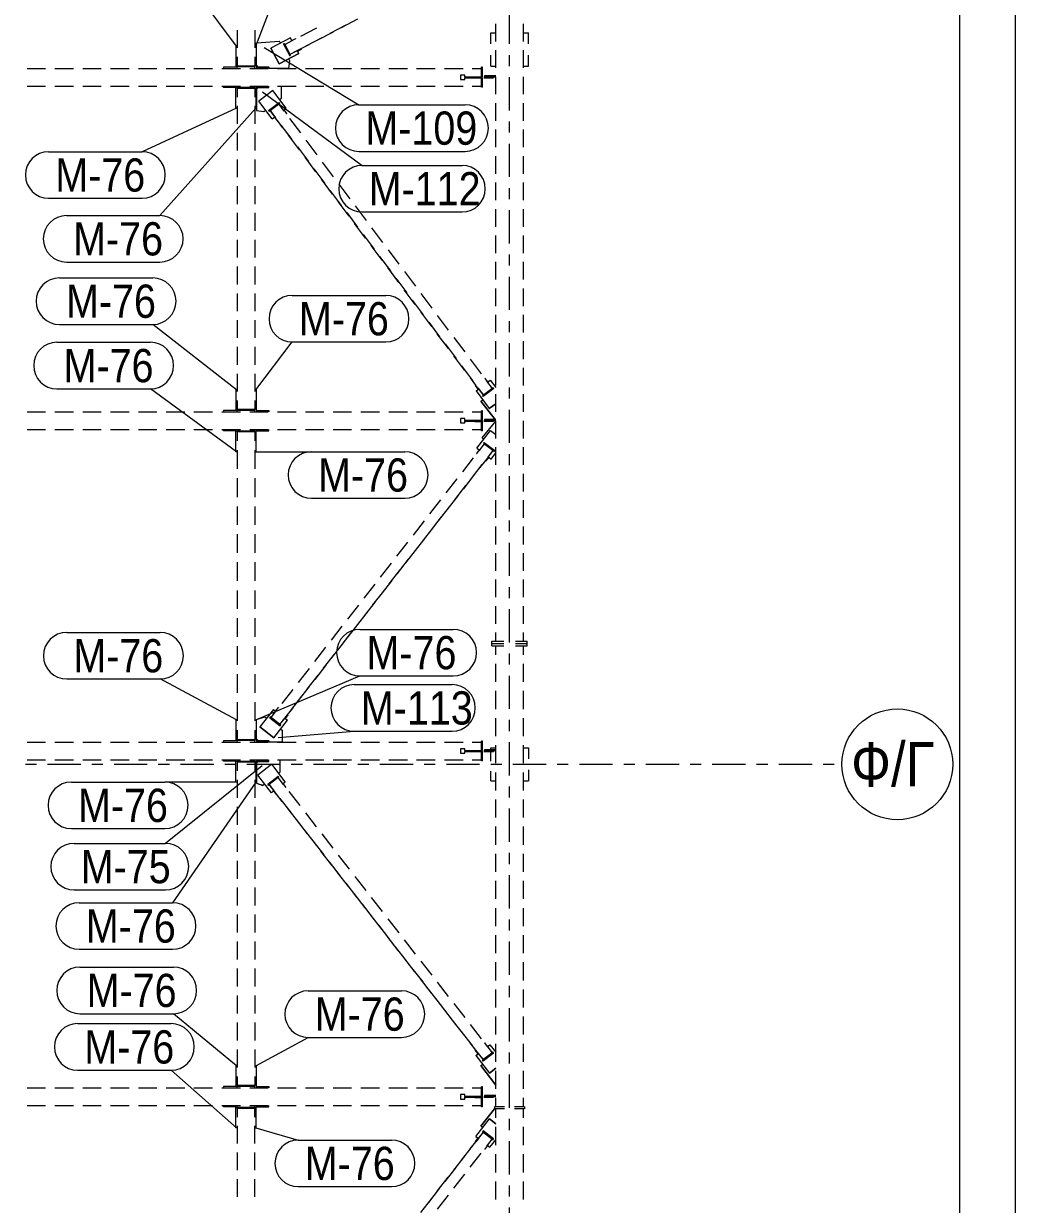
# Model space of a CAD drawing. Header units: millimetres. Extents: x -59 to 782, y -222 to 372.
# Drawn here: x 692.3 to 781.9, y 147.3 to 253.8 of the extents above; entities that cross this region are included whole.
import ezdxf

# ---------------------------------------------------------------- set-up
doc = ezdxf.new("R2010")
doc.units = ezdxf.units.MM
doc.linetypes.add('XKITLINE00', pattern=[0])
doc.linetypes.add('XKITLINE03', pattern=[6, 3, -1, 1, -1])
for name, color, linetype, lineweight in [('DrawingSheet', 5, 'Continuous', 0), ('Part', 2, 'Continuous', 0), ('PartMark', 3, 'Continuous', 0), ('S-GRID', 1, 'Continuous', 0)]:
    doc.layers.add(name, color=color, linetype=linetype, lineweight=lineweight)
doc.styles.add('GOST type A', font='ARIAL.TTF')

msp = doc.modelspace()

# ---------------------------------------------------------------- linework, layer by layer
at = {"layer": 'DrawingSheet', "linetype": 'XKITLINE00', "lineweight": 0}
for p, q in [((781.85, -222.33), (781.85, 371.67)), ((776.85, -217.33), (776.85, 366.67))]:
    msp.add_line(p, q, dxfattribs=at)
at = {"layer": 'Part', "linetype": 'XKITLINE00', "lineweight": 0}
for p, q in [((720, 252.97), (721.44, 253.72)), ((721.04, 253.5), (722.5, 254.26)), ((734.95, 252.23), (734.95, 253.83)), ((737.45, 252.23), (737.45, 253.83)), ((711.62, 253.25), (711.62, 251.64)), ((713.22, 253.25), (713.22, 251.64)), ((716.43, 252.55), (714.66, 251.62)), ((716.56, 252.29), (716.43, 252.55)), ((717.37, 252.72), (718.81, 253.47)), ((717.84, 251.83), (719.28, 252.59)), ((718.85, 252.35), (720.31, 253.11)), ((734.5, 252), (734.5, 253)), ((734.5, 253), (734.95, 253)), ((737.45, 253), (737.9, 253)), ((737.9, 252), (737.9, 253)), ((711.62, 251.8), (711.5, 251.8)), ((711.5, 251.8), (711.5, 249.92)), ((713.22, 251.8), (713.34, 251.8)), ((713.34, 251.8), (713.34, 249.92)), ((713.36, 252.09), (715.45, 252.26)), ((713.36, 250.1), (713.36, 252.09)), ((714.66, 251.62), (715.4, 250.2)), ((715.4, 250.2), (714.66, 251.62)), ((714.66, 251.62), (714.66, 251.62)), ((715.54, 252.08), (715.45, 252.26)), ((715.81, 252.01), (715.88, 252.05)), ((716.37, 250.95), (715.81, 252.01)), ((715.81, 252.01), (715.81, 252)), ((715.81, 252), (716.37, 250.94)), ((716.44, 250.99), (715.88, 252.05)), ((715.93, 251.96), (716.65, 252.34)), ((716.55, 252.32), (716.9, 252.51)), ((716.57, 252.29), (716.55, 252.32)), ((716.55, 252.32), (716.55, 252.32)), ((716.92, 252.48), (716.9, 252.51)), ((717.03, 251.4), (717.39, 251.59)), ((717.05, 251.36), (717.41, 251.55)), ((717.41, 251.55), (717.05, 251.37)), ((717.39, 251.58), (718.12, 251.96)), ((717.41, 251.55), (717.39, 251.59)), ((717.41, 251.55), (717.41, 251.55)), ((711.62, 250.84), (711.62, 250.03)), ((713.22, 250.84), (713.22, 250.03)), ((717.17, 251.13), (715.4, 250.2)), ((715.4, 250.2), (717.17, 251.13)), ((716.38, 250.49), (716.29, 250.67)), ((716.29, 249.8), (716.38, 250.49)), ((716.29, 249.8), (716.38, 250.49)), ((716.37, 250.95), (716.44, 250.99)), ((716.37, 250.94), (716.44, 250.98)), ((716.37, 250.94), (716.37, 250.95)), ((716.4, 251.07), (717.12, 251.45)), ((716.4, 251.07), (717.03, 251.4)), ((716.44, 250.98), (716.44, 250.99)), ((717.03, 251.4), (717.04, 251.4)), ((717.03, 251.4), (717.03, 251.4)), ((717.17, 251.13), (717.03, 251.4)), ((717.05, 251.37), (717.03, 251.4)), ((717.03, 251.4), (717.03, 251.4)), ((717.04, 251.39), (717.04, 251.39)), ((717.05, 251.36), (717.05, 251.37)), ((717.17, 251.13), (717.17, 251.13)), ((734.5, 250), (734.5, 251)), ((734.95, 249.85), (734.95, 251.44)), ((737.45, 249.85), (737.45, 251.44)), ((737.9, 250), (737.9, 251)), ((692.65, 249.8), (694.33, 249.8)), ((695.17, 249.8), (696.84, 249.8)), ((697.68, 249.8), (699.35, 249.8)), ((700.19, 249.8), (701.86, 249.8)), ((702.7, 249.8), (704.37, 249.8)), ((705.21, 249.8), (706.89, 249.8)), ((707.72, 249.8), (709.4, 249.8)), ((710.23, 249.8), (711.91, 249.8)), ((711.5, 249.92), (710.37, 249.92)), ((710.37, 249.92), (710.37, 249.8)), ((711.62, 250.04), (713.21, 250.04)), ((711.62, 249.8), (711.62, 250.03)), ((711.66, 250.04), (711.66, 249.97)), ((711.66, 250.04), (713.18, 250.04)), ((711.66, 250), (713.18, 250)), ((711.66, 249.97), (713.18, 249.97)), ((712.75, 249.8), (714.42, 249.8)), ((713.18, 249.97), (713.18, 250.04)), ((713.22, 249.8), (713.22, 250.03)), ((713.34, 249.92), (714.47, 249.92)), ((713.36, 250.1), (713.52, 249.94)), ((713.36, 250.1), (713.36, 250.1)), ((713.36, 250.1), (713.52, 249.94)), ((713.52, 249.94), (713.52, 249.94)), ((713.52, 249.94), (714.47, 249.94)), ((713.52, 249.94), (714.47, 249.94)), ((714.47, 249.92), (714.47, 249.94)), ((714.47, 249.92), (714.47, 249.8)), ((716.29, 249.8), (714.47, 249.8)), ((715.26, 249.8), (716.93, 249.8)), ((715.4, 250.2), (715.4, 250.2)), ((716.29, 249.8), (716.29, 249.8)), ((717.77, 249.8), (719.44, 249.8)), ((720.28, 249.8), (721.95, 249.8)), ((722.79, 249.8), (724.47, 249.8)), ((725.3, 249.8), (726.98, 249.8)), ((727.81, 249.8), (729.49, 249.8)), ((730.33, 249.8), (732, 249.8)), ((732.84, 249.8), (733.67, 249.8)), ((733.75, 249.9), (733.67, 249.9)), ((733.67, 249.04), (733.67, 249.9)), ((733.75, 249.04), (733.75, 249.9)), ((734.5, 250), (734.95, 250)), ((734.5, 250), (734.5, 250)), ((734.5, 250), (734.95, 250)), ((737.45, 250), (737.9, 250)), ((737.45, 250), (737.9, 250)), ((737.9, 250), (737.9, 250)), ((732.17, 249.2), (731.77, 249.2)), ((731.77, 249.2), (731.77, 248.8)), ((731.77, 248.8), (732.17, 248.8)), ((732.17, 249.04), (732.17, 249.2)), ((732.17, 249.05), (733.67, 249.05)), ((732.17, 249.04), (732.17, 248.96)), ((732.17, 249.04), (733.03, 249.04)), ((732.17, 248.96), (733.03, 248.96)), ((732.17, 248.8), (732.17, 248.96)), ((732.17, 248.95), (732.26, 248.95)), ((733.06, 248.95), (733.67, 248.95)), ((733.75, 249.04), (733.67, 249.04)), ((733.75, 248.96), (733.67, 248.96)), ((733.67, 248.1), (733.67, 248.96)), ((733.75, 248.1), (733.75, 248.96)), ((733.89, 249.04), (734.75, 249.04)), ((733.89, 248.96), (734.75, 248.96)), ((734.95, 249.12), (733.95, 249.12)), ((733.95, 249.12), (733.95, 249.04)), ((734.75, 249.04), (734.75, 248.96)), ((734.75, 249.04), (734.95, 249.04)), ((734.95, 247.46), (734.95, 249.05)), ((737.45, 247.46), (737.45, 249.05)), ((692.65, 248.2), (694.33, 248.2)), ((695.17, 248.2), (696.84, 248.2)), ((697.68, 248.2), (699.35, 248.2)), ((700.19, 248.2), (701.86, 248.2)), ((702.7, 248.2), (704.37, 248.2)), ((705.21, 248.2), (706.89, 248.2)), ((707.72, 248.2), (709.4, 248.2)), ((710.23, 248.2), (711.91, 248.2)), ((710.37, 248.08), (710.37, 248.2)), ((711.5, 248.08), (710.37, 248.08)), ((711.5, 246.2), (711.5, 248.08)), ((711.62, 248.02), (711.62, 248.2)), ((711.62, 248.02), (713.22, 248.02)), ((711.62, 248.02), (711.62, 247.21)), ((713.18, 248.06), (711.66, 248.06)), ((711.66, 248.06), (711.66, 248.02)), ((712.75, 248.2), (714.42, 248.2)), ((713.18, 248.02), (713.18, 248.06)), ((713.22, 248.02), (713.22, 248.2)), ((713.22, 248.02), (713.22, 247.21)), ((713.34, 246.2), (713.34, 248.08)), ((713.34, 248.08), (714.47, 248.08)), ((713.36, 247.91), (713.52, 248.07)), ((713.36, 247.91), (713.36, 246.01)), ((713.52, 248.07), (714.47, 248.07)), ((714.85, 247.8), (713.57, 246.84)), ((714.47, 248.08), (714.47, 248.2)), ((714.47, 248.07), (714.47, 248.08)), ((716.05, 246.2), (714.85, 247.8)), ((715.26, 248.2), (716.93, 248.2)), ((715.61, 247.12), (715.61, 248.2)), ((717.77, 248.2), (719.44, 248.2)), ((720.28, 248.2), (721.95, 248.2)), ((722.79, 248.2), (724.47, 248.2)), ((725.3, 248.2), (726.98, 248.2)), ((727.81, 248.2), (729.49, 248.2)), ((730.33, 248.2), (732, 248.2)), ((732.84, 248.2), (733.67, 248.2)), ((733.75, 248.1), (733.67, 248.1)), ((711.62, 246.2), (711.5, 246.2)), ((711.62, 246.41), (711.62, 244.8)), ((713.22, 246.41), (713.22, 244.8)), ((713.22, 246.2), (713.34, 246.2)), ((714.77, 245.24), (713.57, 246.84)), ((714.77, 245.24), (713.57, 246.84)), ((713.57, 246.84), (713.57, 246.84)), ((714.45, 246.01), (715.41, 246.73)), ((714.5, 245.95), (715.46, 246.67)), ((714.58, 246.01), (715.38, 246.61)), ((715.38, 246.6), (715.46, 246.66)), ((715.87, 245.95), (715.38, 246.61)), ((715.41, 246.73), (715.46, 246.67)), ((715.45, 247), (715.61, 247.12)), ((715.45, 247), (715.61, 247.12)), ((715.46, 246.67), (715.46, 246.66)), ((715.61, 247.12), (715.61, 247.12)), ((715.85, 246.05), (716.05, 246.2)), ((715.85, 246.05), (716.05, 246.2)), ((716.05, 246.2), (716.05, 246.2)), ((734.95, 245.07), (734.95, 246.66)), ((737.45, 245.07), (737.45, 246.66)), ((713.36, 246.01), (713.36, 246.01)), ((713.36, 246.01), (714.01, 245.92)), ((713.36, 246.01), (714.01, 245.92)), ((714.01, 245.92), (714.17, 246.04)), ((714.01, 245.92), (714.17, 246.04)), ((714.01, 245.92), (714.01, 245.92)), ((714.45, 246.01), (714.45, 246)), ((714.45, 246.01), (714.5, 245.95)), ((714.45, 246), (714.5, 245.94)), ((714.5, 245.94), (714.58, 246)), ((714.5, 245.94), (714.5, 245.95)), ((714.58, 246), (714.58, 246.01)), ((714.58, 246.01), (715.07, 245.35)), ((715.01, 245.43), (714.58, 246)), ((714.77, 245.24), (714.98, 245.4)), ((714.77, 245.24), (714.98, 245.4)), ((714.77, 245.24), (714.77, 245.24)), ((714.98, 245.4), (715.01, 245.43)), ((714.98, 245.4), (715.22, 245.08)), ((714.98, 245.39), (714.98, 245.4)), ((714.98, 245.39), (715.22, 245.07)), ((715.22, 245.08), (715.25, 245.11)), ((715.22, 245.07), (715.25, 245.1)), ((715.22, 245.07), (715.22, 245.08)), ((715.25, 245.1), (715.25, 245.1)), ((715.75, 244.43), (715.25, 245.1)), ((715.82, 246.03), (715.85, 246.05)), ((716.09, 245.73), (715.85, 246.05)), ((716.06, 245.71), (716.09, 245.73)), ((716.06, 245.7), (716.08, 245.72)), ((716.08, 245.72), (716.09, 245.73)), ((717.36, 243.97), (716.37, 245.29)), ((715.57, 244.69), (716.56, 243.37)), ((734.95, 242.68), (734.95, 244.27)), ((737.45, 242.68), (737.45, 244.27)), ((711.62, 243.99), (711.62, 242.38)), ((713.22, 243.99), (713.22, 242.38)), ((717.24, 242.44), (716.25, 243.77)), ((718.84, 242), (717.85, 243.31)), ((717.05, 242.71), (718.04, 241.4)), ((734.95, 240.29), (734.95, 241.88)), ((737.45, 240.29), (737.45, 241.88)), ((711.62, 241.58), (711.62, 239.97)), ((713.22, 241.58), (713.22, 239.97)), ((718.73, 240.45), (717.74, 241.78)), ((720.32, 240.02), (719.33, 241.34)), ((718.53, 240.74), (719.52, 239.42)), ((720.23, 238.46), (719.23, 239.79)), ((711.62, 239.16), (711.62, 237.55)), ((713.22, 239.16), (713.22, 237.55)), ((720.01, 238.76), (721, 237.44)), ((721.8, 238.04), (720.81, 239.36)), ((734.95, 237.9), (734.95, 239.5)), ((737.45, 237.9), (737.45, 239.5)), ((721.72, 236.47), (720.73, 237.8)), ((711.62, 236.75), (711.62, 235.14)), ((713.22, 236.75), (713.22, 235.14)), ((721.5, 236.79), (722.48, 235.47)), ((723.28, 236.07), (722.3, 237.39)), ((734.95, 235.51), (734.95, 237.11)), ((737.45, 235.51), (737.45, 237.11)), ((723.21, 234.48), (722.22, 235.8)), ((722.98, 234.81), (723.97, 233.49)), ((724.77, 234.09), (723.78, 235.41)), ((734.95, 233.13), (734.95, 234.72)), ((737.45, 233.13), (737.45, 234.72)), ((711.62, 234.33), (711.62, 232.72)), ((713.22, 234.33), (713.22, 232.72)), ((724.71, 232.49), (723.71, 233.81)), ((726.25, 232.12), (725.26, 233.43)), ((724.46, 232.83), (725.45, 231.52)), ((734.95, 230.74), (734.95, 232.33)), ((737.45, 230.74), (737.45, 232.33)), ((711.62, 231.92), (711.62, 230.31)), ((713.22, 231.92), (713.22, 230.31)), ((726.2, 230.49), (725.21, 231.82)), ((727.73, 230.14), (726.74, 231.46)), ((725.94, 230.86), (726.93, 229.54)), ((711.62, 229.5), (711.62, 227.89)), ((713.22, 229.5), (713.22, 227.89)), ((727.69, 228.5), (726.7, 229.83)), ((729.21, 228.16), (728.22, 229.48)), ((734.95, 228.35), (734.95, 229.94)), ((737.45, 228.35), (737.45, 229.94)), ((727.42, 228.88), (728.41, 227.56)), ((711.62, 227.08), (711.62, 225.47)), ((713.22, 227.08), (713.22, 225.47)), ((729.19, 226.51), (728.19, 227.84)), ((730.69, 226.19), (729.71, 227.5)), ((734.95, 225.96), (734.95, 227.55)), ((737.45, 225.96), (737.45, 227.55)), ((728.91, 226.9), (729.89, 225.59)), ((730.68, 224.52), (729.68, 225.85)), ((730.39, 224.93), (731.38, 223.61)), ((732.18, 224.21), (731.19, 225.53)), ((734.95, 223.57), (734.95, 225.17)), ((737.45, 223.57), (737.45, 225.17)), ((711.62, 224.67), (711.62, 223.06)), ((713.22, 224.67), (713.22, 223.06)), ((732.17, 222.53), (731.18, 223.86)), ((731.87, 222.95), (732.86, 221.63)), ((733.66, 222.23), (732.67, 223.55)), ((734.95, 221.18), (734.95, 222.78)), ((737.45, 221.18), (737.45, 222.78)), ((711.62, 222.25), (711.62, 220.64)), ((713.22, 222.25), (713.22, 220.64)), ((733.17, 221.2), (732.67, 221.87)), ((734.01, 221.83), (733.98, 221.81)), ((734.25, 221.51), (734.01, 221.83)), ((734.22, 221.49), (734.46, 221.66)), ((734.46, 221.66), (734.95, 221)), ((711.62, 220.8), (711.5, 220.8)), ((711.5, 220.8), (711.5, 218.92)), ((713.22, 220.8), (713.34, 220.8)), ((713.34, 220.8), (713.34, 218.92)), ((733.14, 221.18), (733.18, 221.21)), ((733.14, 221.17), (733.14, 221.18)), ((733.14, 221.18), (733.38, 220.86)), ((733.38, 220.86), (733.14, 221.17)), ((733.18, 220.7), (733.42, 220.88)), ((733.18, 220.7), (733.18, 220.7)), ((733.18, 220.7), (734.37, 219.1)), ((733.18, 220.7), (734.37, 219.1)), ((733.35, 220.98), (733.85, 220.32)), ((733.38, 220.86), (733.42, 220.89)), ((733.38, 220.86), (733.38, 220.86)), ((733.84, 220.31), (733.42, 220.88)), ((734.73, 220.98), (733.77, 220.26)), ((734.78, 220.91), (733.81, 220.19)), ((734.78, 220.9), (733.81, 220.18)), ((734.65, 220.92), (734.15, 221.58)), ((734.25, 221.51), (734.22, 221.49)), ((734.25, 221.51), (734.25, 221.51)), ((734.78, 220.91), (734.73, 220.98)), ((734.78, 220.9), (734.78, 220.91)), ((711.62, 219.84), (711.62, 219.03)), ((713.22, 219.84), (713.22, 219.03)), ((733.61, 219.78), (733.78, 219.9)), ((733.61, 219.78), (733.61, 219.78)), ((733.61, 219.78), (734.9, 218.12)), ((734.9, 218.12), (733.61, 219.78)), ((733.81, 220.19), (733.77, 220.26)), ((733.77, 220.26), (733.77, 220.25)), ((733.81, 220.18), (733.77, 220.25)), ((733.81, 220.19), (733.81, 220.18)), ((734.37, 219.1), (734.95, 219.54)), ((734.95, 219.53), (734.37, 219.1)), ((734.95, 218.8), (734.95, 220.39)), ((737.45, 218.8), (737.45, 220.39)), ((692.65, 218.8), (694.33, 218.8)), ((695.17, 218.8), (696.84, 218.8)), ((697.68, 218.8), (699.35, 218.8)), ((700.19, 218.8), (701.86, 218.8)), ((702.7, 218.8), (704.37, 218.8)), ((705.21, 218.8), (706.89, 218.8)), ((707.72, 218.8), (709.4, 218.8)), ((710.23, 218.8), (711.91, 218.8)), ((711.5, 218.92), (710.37, 218.92)), ((710.37, 218.92), (710.37, 218.8)), ((711.62, 219.04), (713.21, 219.04)), ((711.62, 218.8), (711.62, 219.03)), ((711.66, 219.04), (711.66, 218.97)), ((711.66, 219.04), (713.18, 219.04)), ((711.66, 219), (713.18, 219)), ((711.66, 218.97), (713.18, 218.97)), ((712.75, 218.8), (714.42, 218.8)), ((713.18, 218.97), (713.18, 219.04)), ((713.22, 218.8), (713.22, 219.03)), ((713.34, 218.92), (714.47, 218.92)), ((714.47, 218.92), (714.47, 218.8)), ((715.26, 218.8), (716.93, 218.8)), ((717.77, 218.8), (719.44, 218.8)), ((720.28, 218.8), (721.95, 218.8)), ((722.79, 218.8), (724.47, 218.8)), ((725.3, 218.8), (726.98, 218.8)), ((727.81, 218.8), (729.49, 218.8)), ((730.33, 218.8), (732, 218.8)), ((732.84, 218.8), (733.67, 218.8)), ((733.75, 218.9), (733.67, 218.9)), ((733.67, 218.04), (733.67, 218.9)), ((733.75, 218.04), (733.75, 218.9)), ((734.37, 219.1), (734.37, 219.1)), ((732.17, 218.2), (731.77, 218.2)), ((731.77, 218.2), (731.77, 217.8)), ((731.77, 217.8), (732.17, 217.8)), ((732.17, 218.04), (732.17, 218.2)), ((732.17, 218.05), (733.67, 218.05)), ((732.17, 218.04), (732.17, 217.96)), ((732.17, 218.04), (733.03, 218.04)), ((732.17, 217.8), (732.17, 217.96)), ((732.17, 217.96), (733.03, 217.96)), ((732.17, 217.95), (732.26, 217.95)), ((733.06, 217.95), (733.67, 217.95)), ((733.75, 218.04), (733.67, 218.04)), ((733.75, 217.96), (733.67, 217.96)), ((733.67, 217.1), (733.67, 217.96)), ((733.72, 216.45), (734.95, 217.97)), ((733.75, 217.1), (733.75, 217.96)), ((733.89, 218.04), (734.75, 218.04)), ((733.89, 217.96), (734.75, 217.96)), ((734.95, 218.12), (733.95, 218.12)), ((733.95, 218.12), (733.95, 218.04)), ((734.75, 218.04), (734.95, 218.04)), ((734.75, 218.04), (734.75, 217.96)), ((734.9, 218.12), (734.9, 218.12)), ((734.9, 218.12), (734.95, 218.12)), ((734.9, 218.12), (734.95, 218.12)), ((734.95, 216.41), (734.95, 218)), ((737.45, 216.41), (737.45, 218)), ((692.65, 217.2), (694.33, 217.2)), ((695.17, 217.2), (696.84, 217.2)), ((697.68, 217.2), (699.35, 217.2)), ((700.19, 217.2), (701.86, 217.2)), ((702.7, 217.2), (704.37, 217.2)), ((705.21, 217.2), (706.89, 217.2)), ((707.72, 217.2), (709.4, 217.2)), ((710.23, 217.2), (711.91, 217.2)), ((710.37, 217.08), (710.37, 217.2)), ((711.5, 217.08), (710.37, 217.08)), ((711.5, 215.2), (711.5, 217.08)), ((711.62, 217.02), (711.62, 217.2)), ((711.62, 217.02), (713.22, 217.02)), ((711.62, 217.02), (711.62, 216.18)), ((713.18, 217.06), (711.66, 217.06)), ((711.66, 217.06), (711.66, 217.02)), ((712.75, 217.2), (714.42, 217.2)), ((713.18, 217.02), (713.18, 217.06)), ((713.22, 217.02), (713.22, 217.2)), ((713.22, 217.02), (713.22, 216.18)), ((713.34, 215.2), (713.34, 217.08)), ((713.34, 217.08), (714.47, 217.08)), ((714.47, 217.08), (714.47, 217.2)), ((715.26, 217.2), (716.93, 217.2)), ((717.77, 217.2), (719.44, 217.2)), ((720.28, 217.2), (721.95, 217.2)), ((722.79, 217.2), (724.47, 217.2)), ((725.3, 217.2), (726.98, 217.2)), ((727.81, 217.2), (729.49, 217.2)), ((730.33, 217.2), (732, 217.2)), ((732.84, 217.2), (733.67, 217.2)), ((733.26, 215.54), (734.49, 217.11)), ((733.75, 217.1), (733.67, 217.1)), ((733.88, 216.32), (733.72, 216.45)), ((733.72, 216.45), (733.72, 216.45)), ((733.72, 216.45), (733.88, 216.32)), ((734.49, 217.11), (734.95, 216.76)), ((711.62, 215.34), (711.62, 213.65)), ((713.22, 215.34), (713.22, 213.65)), ((733.47, 215.38), (733.22, 215.06)), ((733.26, 215.54), (733.47, 215.38)), ((733.26, 215.54), (733.26, 215.54)), ((733.26, 215.54), (733.47, 215.38)), ((733.45, 215.29), (733.94, 215.93)), ((733.47, 215.38), (733.5, 215.36)), ((733.91, 216.05), (733.86, 215.99)), ((733.86, 215.99), (734.81, 215.25)), ((733.86, 215.98), (733.86, 215.99)), ((733.86, 215.98), (733.94, 215.92)), ((733.91, 216.05), (734.86, 215.32)), ((734.73, 215.31), (733.94, 215.93)), ((734.24, 214.68), (734.73, 215.31)), ((734.29, 214.74), (734.73, 215.31)), ((734.73, 215.31), (734.81, 215.24)), ((734.73, 215.31), (734.73, 215.31)), ((734.81, 215.25), (734.86, 215.32)), ((734.81, 215.24), (734.86, 215.31)), ((734.81, 215.25), (734.81, 215.24)), ((734.86, 215.32), (734.86, 215.31)), ((734.95, 214.02), (734.95, 215.61)), ((737.45, 214.02), (737.45, 215.61)), ((711.62, 215.2), (711.5, 215.2)), ((713.22, 215.2), (713.34, 215.2)), ((731.97, 213.39), (732.96, 214.66)), ((733.22, 215.06), (733.22, 215.06)), ((733.22, 215.06), (733.25, 215.04)), ((733.22, 215.06), (733.25, 215.04)), ((733.55, 213.78), (734.05, 214.42)), ((734.29, 214.74), (734.04, 214.43)), ((734.04, 214.43), (734.04, 214.42)), ((734.04, 214.43), (734.07, 214.4)), ((734.04, 214.42), (734.07, 214.39)), ((734.07, 214.4), (734.32, 214.72)), ((734.32, 214.71), (734.07, 214.39)), ((734.07, 214.39), (734.07, 214.4)), ((734.29, 214.74), (734.32, 214.72)), ((734.32, 214.72), (734.32, 214.71)), ((734.32, 214.71), (734.53, 214.55)), ((734.32, 214.71), (734.53, 214.55)), ((734.53, 214.55), (734.95, 215.1)), ((734.53, 214.55), (734.95, 215.1)), ((734.53, 214.55), (734.53, 214.55)), ((732.06, 211.87), (733.05, 213.14)), ((732.76, 212.78), (733.74, 214.05)), ((734.95, 211.63), (734.95, 213.22)), ((737.45, 211.63), (737.45, 213.22)), ((711.62, 212.81), (711.62, 211.12)), ((713.22, 212.81), (713.22, 211.12)), ((730.49, 211.49), (731.47, 212.76)), ((731.27, 210.88), (732.26, 212.15)), ((730.57, 209.96), (731.56, 211.23)), ((711.62, 210.28), (711.62, 208.6)), ((713.22, 210.28), (713.22, 208.6)), ((729, 209.59), (729.99, 210.86)), ((729.79, 208.98), (730.78, 210.25)), ((734.95, 209.24), (734.95, 210.83)), ((737.45, 209.24), (737.45, 210.83)), ((727.52, 207.69), (728.51, 208.96)), ((729.08, 208.04), (730.07, 209.32)), ((728.31, 207.08), (729.3, 208.34)), ((734.95, 206.85), (734.95, 208.45)), ((737.45, 206.85), (737.45, 208.45)), ((711.62, 207.76), (711.62, 206.07)), ((713.22, 207.76), (713.22, 206.07)), ((726.04, 205.79), (727.03, 207.06)), ((727.59, 206.13), (728.58, 207.41)), ((726.83, 205.18), (727.82, 206.44)), ((734.95, 204.47), (734.95, 206.06)), ((737.45, 204.47), (737.45, 206.06)), ((711.62, 205.23), (711.62, 203.55)), ((713.22, 205.23), (713.22, 203.55)), ((724.56, 203.89), (725.55, 205.16)), ((726.1, 204.22), (727.09, 205.5)), ((724.61, 202.31), (725.6, 203.58)), ((725.35, 203.28), (726.34, 204.54)), ((734.95, 202.08), (734.95, 203.67)), ((737.45, 202.08), (737.45, 203.67)), ((711.62, 202.7), (711.62, 201.02)), ((713.22, 202.7), (713.22, 201.02)), ((723.08, 201.99), (724.07, 203.26)), ((723.87, 201.38), (724.86, 202.64)), ((723.12, 200.4), (724.11, 201.67)), ((721.6, 200.09), (722.59, 201.36)), ((722.39, 199.47), (723.37, 200.74)), ((734.95, 199.69), (734.95, 201.28)), ((737.45, 199.69), (737.45, 201.28)), ((711.62, 200.18), (711.62, 198.49)), ((713.22, 200.18), (713.22, 198.49)), ((720.12, 198.19), (721.1, 199.46)), ((721.63, 198.49), (722.62, 199.76)), ((720.91, 197.57), (721.89, 198.84)), ((734.95, 198.1), (734.95, 198.89)), ((737.45, 198.1), (737.45, 198.89)), ((711.62, 197.65), (711.62, 195.97)), ((713.22, 197.65), (713.22, 195.97)), ((718.64, 196.29), (719.62, 197.56)), ((720.14, 196.57), (721.13, 197.85)), ((734.6, 197.9), (734.6, 198.1)), ((734.6, 198.1), (735.67, 198.1)), ((734.6, 197.7), (734.6, 197.9)), ((734.6, 197.9), (735.67, 197.9)), ((734.6, 197.9), (735.67, 197.9)), ((734.6, 197.7), (734.95, 197.7)), ((734.6, 197.7), (735.67, 197.7)), ((734.95, 196.88), (734.95, 197.7)), ((736.73, 198.1), (737.8, 198.1)), ((736.73, 197.9), (737.8, 197.9)), ((736.73, 197.9), (737.8, 197.9)), ((736.73, 197.7), (737.8, 197.7)), ((737.45, 196.88), (737.45, 197.7)), ((737.45, 197.7), (737.8, 197.7)), ((737.8, 197.9), (737.8, 198.1)), ((737.8, 197.7), (737.8, 197.9)), ((719.42, 195.67), (720.41, 196.94)), ((734.95, 194.43), (734.95, 196.06)), ((737.45, 194.43), (737.45, 196.06)), ((711.62, 195.13), (711.62, 193.44)), ((713.22, 195.13), (713.22, 193.44)), ((717.15, 194.39), (718.14, 195.65)), ((717.94, 193.77), (718.93, 195.04)), ((718.65, 194.66), (719.64, 195.94)), ((717.16, 192.75), (718.15, 194.03)), ((715.67, 192.49), (716.66, 193.75)), ((716.46, 191.87), (717.45, 193.14)), ((734.95, 191.98), (734.95, 193.62)), ((737.45, 191.98), (737.45, 193.62)), ((711.62, 192.6), (711.62, 190.92)), ((713.22, 192.6), (713.22, 190.92)), ((714.89, 191.96), (713.66, 190.39)), ((714.68, 191.22), (715.18, 191.85)), ((714.89, 191.96), (715.12, 191.78)), ((715.09, 191.81), (715.34, 192.12)), ((715.12, 191.78), (715.09, 191.81)), ((715.09, 191.8), (715.09, 191.81)), ((715.34, 192.12), (715.37, 192.1)), ((716.17, 191.48), (716.66, 192.11)), ((711.62, 191), (711.5, 191)), ((711.5, 191), (711.5, 189.12)), ((713.22, 191), (713.34, 191)), ((713.34, 191), (713.34, 189.12)), ((713.36, 191.03), (714.12, 191.3)), ((713.36, 189.3), (713.36, 191.03)), ((714.12, 191.3), (714.27, 191.17)), ((714.56, 191.22), (714.6, 191.28)), ((715.5, 190.48), (714.56, 191.22)), ((714.56, 191.22), (714.56, 191.21)), ((714.56, 191.21), (715.5, 190.47)), ((715.55, 190.54), (714.6, 191.28)), ((714.92, 189.4), (716.15, 190.98)), ((714.92, 189.4), (716.15, 190.98)), ((715.47, 190.6), (715.97, 191.24)), ((715.48, 190.6), (715.92, 191.16)), ((715.92, 191.17), (716.16, 191.48)), ((715.95, 191.14), (715.92, 191.17)), ((715.92, 191.16), (715.92, 191.17)), ((715.92, 191.16), (716.15, 190.98)), ((716.19, 191.46), (715.95, 191.14)), ((715.95, 191.14), (716.19, 191.45)), ((715.95, 191.14), (715.95, 191.14)), ((716.15, 190.98), (716.15, 190.98)), ((716.16, 191.48), (716.19, 191.46)), ((716.19, 191.45), (716.19, 191.46)), ((734.95, 189.54), (734.95, 191.17)), ((737.45, 189.54), (737.45, 191.17)), ((711.62, 190.07), (711.62, 189.23)), ((713.22, 190.07), (713.22, 189.23)), ((713.66, 190.39), (714.92, 189.4)), ((713.66, 190.38), (713.66, 190.39)), ((714.92, 189.4), (713.66, 190.38)), ((715.5, 190.48), (715.55, 190.54)), ((715.5, 190.47), (715.55, 190.53)), ((715.5, 190.47), (715.5, 190.48)), ((715.54, 190.19), (715.69, 190.07)), ((715.55, 190.53), (715.55, 190.54)), ((715.69, 190.07), (715.69, 189)), ((692.65, 189), (694.33, 189)), ((695.17, 189), (696.84, 189)), ((697.68, 189), (699.35, 189)), ((700.19, 189), (701.86, 189)), ((702.7, 189), (704.37, 189)), ((705.21, 189), (706.89, 189)), ((707.72, 189), (709.4, 189)), ((710.23, 189), (711.91, 189)), ((711.5, 189.12), (710.37, 189.12)), ((710.37, 189.12), (710.37, 189)), ((711.62, 189.24), (713.21, 189.24)), ((711.62, 189), (711.62, 189.23)), ((711.66, 189.24), (711.66, 189.17)), ((711.66, 189.24), (713.18, 189.24)), ((711.66, 189.2), (713.18, 189.2)), ((711.66, 189.17), (713.18, 189.17)), ((712.75, 189), (714.42, 189)), ((713.18, 189.17), (713.18, 189.24)), ((713.22, 189), (713.22, 189.23)), ((713.34, 189.12), (714.47, 189.12)), ((713.36, 189.3), (713.52, 189.14)), ((713.36, 189.3), (713.36, 189.3)), ((713.36, 189.3), (713.52, 189.14)), ((713.52, 189.14), (713.52, 189.14)), ((713.52, 189.14), (714.47, 189.14)), ((713.52, 189.14), (714.47, 189.14)), ((714.47, 189.12), (714.47, 189.14)), ((714.47, 189.12), (714.47, 189)), ((715.69, 189), (714.47, 189)), ((714.92, 189.4), (714.92, 189.4)), ((715.26, 189), (716.93, 189)), ((715.69, 189), (715.69, 189)), ((717.77, 189), (719.44, 189)), ((720.28, 189), (721.95, 189)), ((722.79, 189), (724.47, 189)), ((725.3, 189), (726.98, 189)), ((727.81, 189), (729.49, 189)), ((730.33, 189), (732, 189)), ((732.84, 189), (733.67, 189)), ((733.75, 189.1), (733.67, 189.1)), ((733.67, 188.24), (733.67, 189.1)), ((733.75, 188.24), (733.75, 189.1)), ((734.95, 187.09), (734.95, 188.72)), ((737.45, 187.09), (737.45, 188.72)), ((732.17, 188.4), (731.77, 188.4)), ((731.77, 188.4), (731.77, 188)), ((731.77, 188), (732.17, 188)), ((732.17, 188.24), (732.17, 188.4)), ((732.17, 188.25), (733.67, 188.25)), ((732.17, 188.24), (732.17, 188.16)), ((732.17, 188.24), (733.03, 188.24)), ((732.17, 188), (732.17, 188.16)), ((732.17, 188.16), (733.03, 188.16)), ((732.17, 188.15), (732.26, 188.15)), ((733.06, 188.15), (733.67, 188.15)), ((733.75, 188.24), (733.67, 188.24)), ((733.75, 188.16), (733.67, 188.16)), ((733.67, 187.3), (733.67, 188.16)), ((733.75, 187.3), (733.75, 188.16)), ((733.89, 188.24), (734.75, 188.24)), ((733.89, 188.16), (734.75, 188.16)), ((734.95, 188.32), (733.95, 188.32)), ((733.95, 188.32), (733.95, 188.24)), ((734.5, 188.32), (734.5, 188.5)), ((734.5, 188.5), (734.95, 188.5)), ((734.5, 187.27), (734.5, 188.16)), ((734.75, 188.24), (734.95, 188.24)), ((734.75, 188.24), (734.75, 188.16)), ((737.45, 188.5), (737.9, 188.5)), ((737.9, 188.5), (737.9, 187.5)), ((692.65, 187.4), (694.33, 187.4)), ((695.17, 187.4), (696.84, 187.4)), ((697.68, 187.4), (699.35, 187.4)), ((700.19, 187.4), (701.86, 187.4)), ((702.7, 187.4), (704.37, 187.4)), ((705.21, 187.4), (706.89, 187.4)), ((707.72, 187.4), (709.4, 187.4)), ((710.23, 187.4), (711.91, 187.4)), ((710.37, 187.28), (710.37, 187.4)), ((711.5, 187.28), (710.37, 187.28)), ((711.5, 185.4), (711.5, 187.28)), ((711.62, 187.22), (711.62, 187.4)), ((711.62, 187.22), (713.22, 187.22)), ((711.62, 187.22), (711.62, 186.41)), ((713.18, 187.26), (711.66, 187.26)), ((711.66, 187.26), (711.66, 187.22)), ((712.75, 187.4), (714.42, 187.4)), ((713.18, 187.22), (713.18, 187.26)), ((713.22, 187.22), (713.22, 187.4)), ((713.22, 187.22), (713.22, 186.41)), ((713.34, 185.4), (713.34, 187.28)), ((713.34, 187.28), (714.47, 187.28)), ((713.36, 187.1), (713.52, 187.26)), ((713.36, 187.1), (713.36, 185.31)), ((714.74, 187), (713.47, 186.02)), ((713.52, 187.26), (714.47, 187.26)), ((714.47, 187.28), (714.47, 187.4)), ((714.47, 187.26), (714.47, 187.28)), ((715.96, 185.42), (714.74, 187)), ((715.26, 187.4), (716.93, 187.4)), ((715.51, 186.33), (715.51, 187.4)), ((717.77, 187.4), (719.44, 187.4)), ((720.28, 187.4), (721.95, 187.4)), ((722.79, 187.4), (724.47, 187.4)), ((725.3, 187.4), (726.98, 187.4)), ((727.81, 187.4), (729.49, 187.4)), ((730.33, 187.4), (732, 187.4)), ((732.84, 187.4), (733.67, 187.4)), ((733.75, 187.3), (733.67, 187.3)), ((737.9, 186.5), (737.9, 185.5)), ((711.62, 185.4), (711.5, 185.4)), ((711.62, 185.6), (711.62, 183.98)), ((713.22, 185.6), (713.22, 183.98)), ((713.22, 185.4), (713.34, 185.4)), ((714.7, 184.44), (713.47, 186.02)), ((714.7, 184.44), (713.47, 186.02)), ((713.47, 186.02), (713.47, 186.02)), ((714.37, 185.21), (715.32, 185.94)), ((714.42, 185.14), (715.36, 185.88)), ((714.5, 185.2), (715.29, 185.82)), ((715.29, 185.81), (715.36, 185.87)), ((715.29, 185.82), (715.78, 185.18)), ((715.32, 185.94), (715.36, 185.88)), ((715.35, 186.21), (715.51, 186.33)), ((715.35, 186.21), (715.51, 186.33)), ((715.36, 185.88), (715.36, 185.87)), ((715.51, 186.33), (715.51, 186.33)), ((715.76, 185.27), (715.96, 185.42)), ((715.76, 185.26), (715.96, 185.42)), ((715.96, 185.42), (715.96, 185.42)), ((734.5, 185.5), (734.5, 186.39)), ((734.5, 185.5), (734.95, 185.5)), ((734.5, 185.5), (734.5, 185.5)), ((734.5, 185.5), (734.95, 185.5)), ((734.95, 184.64), (734.95, 186.27)), ((737.45, 184.64), (737.45, 186.27)), ((737.45, 185.5), (737.9, 185.5)), ((737.45, 185.5), (737.9, 185.5)), ((737.9, 185.5), (737.9, 185.5)), ((713.36, 185.3), (713.36, 185.31)), ((713.36, 185.31), (713.93, 185.11)), ((713.36, 185.3), (713.93, 185.1)), ((713.93, 185.11), (714.09, 185.23)), ((713.93, 185.1), (714.09, 185.23)), ((713.93, 185.11), (713.93, 185.1)), ((714.37, 185.21), (714.37, 185.2)), ((714.37, 185.21), (714.42, 185.14)), ((714.37, 185.2), (714.42, 185.13)), ((714.42, 185.13), (714.5, 185.19)), ((714.42, 185.13), (714.42, 185.14)), ((714.5, 185.19), (714.5, 185.2)), ((714.99, 184.57), (714.5, 185.2)), ((714.94, 184.63), (714.5, 185.19)), ((714.7, 184.44), (714.91, 184.6)), ((714.7, 184.44), (714.91, 184.6)), ((714.7, 184.44), (714.7, 184.44)), ((714.91, 184.6), (714.94, 184.63)), ((714.91, 184.6), (715.15, 184.28)), ((714.91, 184.6), (715.15, 184.29)), ((714.91, 184.6), (714.91, 184.6)), ((715.18, 184.31), (714.94, 184.63)), ((715.73, 185.25), (715.76, 185.27)), ((716.01, 184.95), (715.76, 185.27)), ((715.98, 184.93), (716.01, 184.95)), ((715.98, 184.92), (716.01, 184.94)), ((716.01, 184.94), (716.01, 184.95)), ((716.28, 184.54), (717.27, 183.27)), ((715.15, 184.28), (715.18, 184.31)), ((715.15, 184.29), (715.18, 184.31)), ((715.15, 184.28), (715.15, 184.29)), ((715.18, 184.31), (715.18, 184.31)), ((715.68, 183.66), (715.18, 184.3)), ((716.48, 182.65), (715.49, 183.93)), ((734.95, 182.19), (734.95, 183.82)), ((737.45, 182.19), (737.45, 183.82)), ((711.62, 183.16), (711.62, 181.54)), ((713.22, 183.16), (713.22, 181.54)), ((717.18, 181.74), (716.18, 183.02)), ((717.77, 182.63), (718.76, 181.36)), ((717.97, 180.74), (716.98, 182.02)), ((734.95, 179.74), (734.95, 181.38)), ((737.45, 179.74), (737.45, 181.38)), ((711.62, 180.73), (711.62, 179.11)), ((713.22, 180.73), (713.22, 179.11)), ((718.68, 179.82), (717.68, 181.1)), ((719.46, 178.83), (718.47, 180.1)), ((719.25, 180.72), (720.25, 179.44)), ((720.17, 177.89), (719.17, 179.17)), ((711.62, 178.3), (711.62, 176.68)), ((713.22, 178.3), (713.22, 176.68)), ((720.95, 176.92), (719.95, 178.19)), ((720.74, 178.81), (721.73, 177.53)), ((734.95, 177.3), (734.95, 178.93)), ((737.45, 177.3), (737.45, 178.93)), ((721.67, 175.97), (720.67, 177.25)), ((722.23, 176.89), (723.22, 175.62)), ((711.62, 175.87), (711.62, 174.25)), ((713.22, 175.87), (713.22, 174.25)), ((722.43, 175.01), (721.44, 176.28)), ((734.95, 174.85), (734.95, 176.48)), ((737.45, 174.85), (737.45, 176.48)), ((723.17, 174.04), (722.17, 175.33)), ((723.72, 174.98), (724.71, 173.71)), ((723.92, 173.09), (722.93, 174.37)), ((734.95, 172.4), (734.95, 174.03)), ((737.45, 172.4), (737.45, 174.03)), ((711.62, 173.44), (711.62, 171.81)), ((713.22, 173.44), (713.22, 171.81)), ((724.66, 172.12), (723.67, 173.4)), ((725.21, 173.07), (726.2, 171.8)), ((725.41, 171.18), (724.42, 172.46)), ((734.95, 169.95), (734.95, 171.58)), ((737.45, 169.95), (737.45, 171.58)), ((711.62, 171), (711.62, 169.38)), ((713.22, 171), (713.22, 169.38)), ((726.16, 170.2), (725.16, 171.48)), ((726.9, 169.27), (725.91, 170.54)), ((726.69, 171.16), (727.69, 169.88)), ((727.66, 168.27), (726.66, 169.56)), ((711.62, 168.57), (711.62, 166.95)), ((713.22, 168.57), (713.22, 166.95)), ((728.39, 167.36), (727.39, 168.63)), ((728.18, 169.25), (729.18, 167.97)), ((734.95, 167.5), (734.95, 169.14)), ((737.45, 167.5), (737.45, 169.14)), ((729.16, 166.35), (728.16, 167.63)), ((729.67, 167.33), (730.66, 166.06)), ((729.87, 165.45), (728.88, 166.72)), ((734.95, 165.06), (734.95, 166.69)), ((737.45, 165.06), (737.45, 166.69)), ((711.62, 166.14), (711.62, 164.52)), ((713.22, 166.14), (713.22, 164.52)), ((730.65, 164.43), (729.66, 165.71)), ((731.16, 165.42), (732.15, 164.15)), ((731.36, 163.53), (730.37, 164.81)), ((734.95, 162.61), (734.95, 164.24)), ((737.45, 162.61), (737.45, 164.24)), ((711.62, 163.71), (711.62, 162.09)), ((713.22, 163.71), (713.22, 162.09)), ((732.15, 162.5), (731.15, 163.78)), ((732.65, 163.51), (733.64, 162.24)), ((732.85, 161.62), (731.86, 162.9)), ((711.62, 161.27), (711.62, 159.65)), ((713.22, 161.27), (713.22, 159.65)), ((733.15, 161.22), (732.65, 161.86)), ((733.16, 161.22), (733.12, 161.2)), ((733.12, 161.19), (733.12, 161.2)), ((733.12, 161.2), (733.37, 160.88)), ((733.37, 160.88), (733.12, 161.19)), ((733.4, 160.91), (733.16, 161.22)), ((733.16, 160.72), (733.4, 160.91)), ((733.84, 160.35), (733.35, 160.98)), ((733.4, 160.91), (733.37, 160.88)), ((733.4, 160.91), (733.4, 160.91)), ((733.84, 160.34), (733.4, 160.91)), ((734.71, 161.02), (733.76, 160.29)), ((734.76, 160.96), (733.81, 160.22)), ((734.76, 160.95), (733.81, 160.21)), ((733.98, 161.86), (733.95, 161.84)), ((734.22, 161.55), (733.98, 161.86)), ((734.14, 161.6), (734.63, 160.96)), ((734.19, 161.52), (734.43, 161.7)), ((734.22, 161.55), (734.19, 161.52)), ((734.22, 161.54), (734.22, 161.55)), ((734.43, 161.7), (734.95, 161.03)), ((734.76, 160.96), (734.71, 161.02)), ((734.76, 160.95), (734.76, 160.96)), ((734.95, 160.16), (734.95, 161.79)), ((737.45, 160.16), (737.45, 161.79)), ((733.16, 160.72), (733.16, 160.72)), ((733.16, 160.72), (734.39, 159.14)), ((733.16, 160.72), (734.39, 159.14)), ((733.37, 160.88), (733.37, 160.88)), ((733.62, 159.81), (733.78, 159.93)), ((733.81, 160.22), (733.76, 160.29)), ((733.76, 160.29), (733.76, 160.28)), ((733.81, 160.21), (733.76, 160.28)), ((733.81, 160.22), (733.81, 160.21)), ((711.62, 159.8), (711.5, 159.8)), ((711.5, 159.8), (711.5, 157.92)), ((711.62, 158.84), (711.62, 158.03)), ((713.22, 159.8), (713.34, 159.8)), ((713.22, 158.84), (713.22, 158.03)), ((713.34, 159.8), (713.34, 157.92)), ((734.95, 158.05), (733.62, 159.81)), ((733.62, 159.81), (733.62, 159.81)), ((733.62, 159.81), (734.95, 158.05)), ((734.39, 159.14), (734.95, 159.58)), ((734.95, 159.58), (734.39, 159.14)), ((734.39, 159.14), (734.39, 159.14)), ((734.95, 157.71), (734.95, 159.34)), ((737.45, 157.71), (737.45, 159.34)), ((692.65, 157.8), (694.33, 157.8)), ((695.17, 157.8), (696.84, 157.8)), ((697.68, 157.8), (699.35, 157.8)), ((700.19, 157.8), (701.86, 157.8)), ((702.7, 157.8), (704.37, 157.8)), ((705.21, 157.8), (706.89, 157.8)), ((707.72, 157.8), (709.4, 157.8)), ((710.23, 157.8), (711.91, 157.8)), ((711.5, 157.92), (710.37, 157.92)), ((710.37, 157.92), (710.37, 157.8)), ((711.62, 158.04), (713.21, 158.04)), ((711.62, 157.8), (711.62, 158.03)), ((711.66, 158.04), (711.66, 157.97)), ((711.66, 158.04), (713.18, 158.04)), ((711.66, 158), (713.18, 158)), ((711.66, 157.97), (713.18, 157.97)), ((712.75, 157.8), (714.42, 157.8)), ((713.18, 157.97), (713.18, 158.04)), ((713.22, 157.8), (713.22, 158.03)), ((713.34, 157.92), (714.47, 157.92)), ((714.47, 157.92), (714.47, 157.8)), ((715.26, 157.8), (716.93, 157.8)), ((717.77, 157.8), (719.44, 157.8)), ((720.28, 157.8), (721.95, 157.8)), ((722.79, 157.8), (724.47, 157.8)), ((725.3, 157.8), (726.98, 157.8)), ((727.81, 157.8), (729.49, 157.8)), ((730.33, 157.8), (732, 157.8)), ((732.84, 157.8), (733.67, 157.8)), ((733.75, 157.9), (733.67, 157.9)), ((733.67, 157.04), (733.67, 157.9)), ((733.75, 157.04), (733.75, 157.9)), ((732.17, 157.2), (731.77, 157.2)), ((731.77, 157.2), (731.77, 156.8)), ((731.77, 156.8), (732.17, 156.8)), ((732.17, 157.04), (732.17, 157.2)), ((732.17, 157.05), (733.67, 157.05)), ((732.17, 157.04), (732.17, 156.96)), ((732.17, 157.04), (733.03, 157.04)), ((732.17, 156.96), (733.03, 156.96)), ((732.17, 156.8), (732.17, 156.96)), ((732.17, 156.95), (732.26, 156.95)), ((733.06, 156.95), (733.67, 156.95)), ((733.75, 157.04), (733.67, 157.04)), ((733.75, 156.96), (733.67, 156.96)), ((733.67, 156.1), (733.67, 156.96)), ((733.75, 156.1), (733.75, 156.96)), ((733.89, 157.04), (734.75, 157.04)), ((733.89, 156.96), (734.75, 156.96)), ((734.95, 157.12), (733.95, 157.12)), ((733.95, 157.12), (733.95, 157.04)), ((734.75, 157.04), (734.95, 157.04)), ((734.75, 157.04), (734.75, 156.96)), ((734.95, 156.08), (734.95, 156.9)), ((737.45, 156.08), (737.45, 156.9)), ((692.65, 156.2), (694.33, 156.2)), ((695.17, 156.2), (696.84, 156.2)), ((697.68, 156.2), (699.35, 156.2)), ((700.19, 156.2), (701.86, 156.2)), ((702.7, 156.2), (704.37, 156.2)), ((705.21, 156.2), (706.89, 156.2)), ((707.72, 156.2), (709.4, 156.2)), ((710.23, 156.2), (711.91, 156.2)), ((710.37, 156.08), (710.37, 156.2)), ((711.5, 156.08), (710.37, 156.08)), ((711.5, 154.2), (711.5, 156.08)), ((711.62, 155.97), (711.62, 156.2)), ((711.62, 155.99), (711.66, 155.99)), ((711.62, 155.97), (711.62, 155.17)), ((713.18, 156.03), (711.66, 156.03)), ((711.66, 156.03), (711.66, 155.96)), ((711.66, 156), (713.18, 156)), ((711.66, 155.96), (713.18, 155.96)), ((713.22, 155.96), (711.72, 155.96)), ((712.75, 156.2), (714.42, 156.2)), ((713.18, 155.96), (713.18, 156.03)), ((713.18, 155.99), (713.22, 155.99)), ((713.22, 155.97), (713.22, 156.2)), ((713.22, 155.17), (713.22, 155.97)), ((713.34, 154.2), (713.34, 156.08)), ((713.34, 156.08), (714.47, 156.08)), ((714.47, 156.08), (714.47, 156.2)), ((715.26, 156.2), (716.93, 156.2)), ((717.77, 156.2), (719.44, 156.2)), ((720.28, 156.2), (721.95, 156.2)), ((722.79, 156.2), (724.47, 156.2)), ((725.3, 156.2), (726.98, 156.2)), ((727.81, 156.2), (729.49, 156.2)), ((730.33, 156.2), (732, 156.2)), ((732.84, 156.2), (733.67, 156.2)), ((734.85, 155.92), (733.62, 154.34)), ((733.62, 154.34), (734.85, 155.92)), ((733.75, 156.1), (733.67, 156.1)), ((735.75, 156.08), (734.85, 156.08)), ((734.85, 156.08), (734.85, 155.92)), ((735.75, 155.92), (734.85, 155.92)), ((734.85, 155.92), (734.85, 155.92)), ((734.85, 155.92), (734.95, 155.92)), ((734.95, 155.1), (734.95, 155.92)), ((737.55, 156.08), (736.65, 156.08)), ((737.55, 155.92), (736.65, 155.92)), ((737.45, 155.1), (737.45, 155.92)), ((737.55, 156.08), (737.55, 155.92)), ((733.16, 153.43), (734.39, 155)), ((733.16, 153.43), (734.39, 155)), ((734.95, 154.57), (734.39, 155)), ((734.39, 155), (734.39, 155)), ((734.39, 155), (734.95, 154.57)), ((711.62, 154.2), (711.5, 154.2)), ((711.62, 154.37), (711.62, 152.77)), ((713.22, 152.77), (713.22, 154.37)), ((713.22, 154.2), (713.34, 154.2)), ((733.35, 153.17), (733.84, 153.8)), ((733.4, 153.24), (733.84, 153.8)), ((733.62, 154.34), (733.62, 154.34)), ((733.78, 154.22), (733.62, 154.34)), ((733.76, 153.87), (733.81, 153.93)), ((733.81, 153.92), (733.76, 153.86)), ((733.76, 153.86), (733.76, 153.87)), ((733.76, 153.86), (734.71, 153.12)), ((734.76, 153.2), (733.81, 153.93)), ((733.81, 153.93), (733.81, 153.92)), ((733.81, 153.92), (734.76, 153.18)), ((734.95, 152.64), (734.95, 154.28)), ((737.45, 152.64), (737.45, 154.28)), ((731.87, 151.27), (732.86, 152.53)), ((732.65, 152.29), (733.15, 152.93)), ((733.37, 153.27), (733.12, 152.95)), ((733.12, 152.95), (733.37, 153.26)), ((733.12, 152.95), (733.12, 152.95)), ((733.12, 152.95), (733.15, 152.92)), ((733.4, 153.24), (733.15, 152.92)), ((733.16, 153.43), (733.4, 153.24)), ((733.16, 153.43), (733.16, 153.43)), ((733.37, 153.27), (733.37, 153.26)), ((733.37, 153.26), (733.4, 153.24)), ((733.4, 153.24), (733.4, 153.24)), ((734.22, 152.6), (733.97, 152.28)), ((734.14, 152.55), (734.63, 153.18)), ((734.19, 152.62), (734.22, 152.6)), ((734.19, 152.62), (734.43, 152.44)), ((734.22, 152.6), (734.22, 152.6)), ((734.43, 152.44), (734.95, 153.11)), ((734.71, 153.12), (734.76, 153.18)), ((734.76, 153.18), (734.76, 153.2)), ((711.62, 151.97), (711.62, 150.37)), ((713.22, 150.37), (713.22, 151.97)), ((731.16, 150.38), (732.15, 151.65)), ((732.66, 150.65), (733.64, 151.92)), ((733.95, 152.31), (733.97, 152.28)), ((734.95, 150.18), (734.95, 151.82)), ((737.45, 150.18), (737.45, 151.82)), ((730.39, 149.37), (731.37, 150.63)), ((711.62, 149.57), (711.62, 147.97)), ((713.22, 147.97), (713.22, 149.57)), ((729.67, 148.47), (730.67, 149.74)), ((731.18, 148.75), (732.16, 150.02)), ((734.95, 147.73), (734.95, 149.37)), ((737.45, 147.73), (737.45, 149.37)), ((728.91, 147.47), (729.89, 148.73)), ((729.69, 146.85), (730.68, 148.12)), ((728.18, 146.56), (729.18, 147.83))]:
    msp.add_line(p, q, dxfattribs=at)
at = {"layer": 'PartMark', "linetype": 'XKITLINE00', "lineweight": 0}
for p, q in [((711.56, 251.8), (703.74, 262.32)), ((713.29, 251.8), (716.53, 260.27)), ((714.06, 251.69), (722.59, 246.51)), ((713.89, 247.67), (722.89, 241.04)), ((711.56, 246.21), (703.03, 242.28)), ((713.29, 246.21), (704.64, 236.52)), ((722.59, 246.51), (732.19, 246.51)), ((694.6, 242.28), (703.03, 242.28)), ((722.59, 242.31), (732.19, 242.31)), ((722.89, 241.04), (731.91, 241.04)), ((694.6, 238.08), (703.03, 238.08)), ((722.89, 236.84), (731.91, 236.84)), ((696.21, 236.52), (704.64, 236.52)), ((696.21, 232.32), (704.64, 232.32)), ((695.57, 230.89), (704, 230.89)), ((716.59, 229.31), (725.02, 229.31)), ((695.57, 226.69), (704, 226.69)), ((711.56, 220.8), (704, 226.69)), ((695.35, 225.08), (703.78, 225.08)), ((713.29, 220.8), (716.59, 225.11)), ((716.59, 225.11), (725.02, 225.11)), ((695.35, 220.88), (703.78, 220.88)), ((711.56, 215.21), (703.78, 220.88)), ((713.29, 215.21), (718.32, 215.21)), ((718.32, 215.21), (726.75, 215.21)), ((718.32, 211.01), (726.75, 211.01)), ((696.23, 198.9), (704.66, 198.9)), ((722.69, 199.18), (731.12, 199.18)), ((696.23, 194.7), (704.66, 194.7)), ((711.56, 191), (704.66, 194.7)), ((713.29, 191), (722.69, 194.98)), ((722.18, 194.19), (731.01, 194.19)), ((722.69, 194.98), (731.12, 194.98)), ((715.33, 189.42), (722.18, 189.99)), ((722.18, 189.99), (731.01, 189.99)), ((713.86, 186.86), (705.14, 179.87)), ((696.65, 185.4), (705.09, 185.4)), ((711.56, 185.4), (705.09, 185.4)), ((713.29, 185.4), (705.79, 174.51)), ((696.65, 181.2), (705.09, 181.2)), ((696.9, 179.87), (705.14, 179.87)), ((696.9, 175.67), (705.14, 175.67)), ((697.36, 174.51), (705.79, 174.51)), ((697.36, 170.31), (705.79, 170.31)), ((697.43, 168.7), (705.86, 168.7)), ((718.02, 166.56), (726.45, 166.56)), ((697.43, 164.5), (705.86, 164.5)), ((711.56, 159.8), (705.86, 164.5)), ((697.22, 163.6), (705.65, 163.6)), ((713.29, 159.8), (718.02, 162.36)), ((718.02, 162.36), (726.45, 162.36)), ((697.22, 159.4), (705.65, 159.4)), ((711.56, 154.2), (705.65, 159.4)), ((713.29, 154.2), (717.12, 153.09)), ((717.12, 153.09), (725.55, 153.09)), ((717.12, 148.89), (725.55, 148.89))]:
    msp.add_line(p, q, dxfattribs=at)
for centre, start, end in [((722.59, 244.41), 90, 270), ((732.19, 244.41), 270, 90), ((694.6, 240.18), 90, 270), ((703.03, 240.18), 270, 90), ((722.89, 238.94), 90, 270), ((731.91, 238.94), 270, 90), ((696.21, 234.42), 90, 270), ((704.64, 234.42), 270, 90), ((695.57, 228.79), 90, 270), ((704, 228.79), 270, 90), ((716.59, 227.21), 90, 270), ((725.02, 227.21), 270, 90), ((695.35, 222.98), 90, 270), ((703.78, 222.98), 270, 90), ((718.32, 213.11), 90, 270), ((726.75, 213.11), 270, 90), ((696.23, 196.8), 90, 270), ((704.66, 196.8), 270, 90), ((722.69, 197.08), 90, 270), ((731.12, 197.08), 270, 90), ((722.18, 192.09), 90, 270), ((731.01, 192.09), 270, 90), ((696.65, 183.3), 90, 270), ((705.09, 183.3), 270, 90), ((696.9, 177.77), 90, 270), ((705.14, 177.77), 270, 90), ((697.36, 172.41), 90, 270), ((705.79, 172.41), 270, 90), ((697.43, 166.6), 90, 270), ((705.86, 166.6), 270, 90), ((718.02, 164.46), 90, 270), ((726.45, 164.46), 270, 90), ((697.22, 161.5), 90, 270), ((705.65, 161.5), 270, 90), ((717.12, 150.99), 90, 270), ((725.55, 150.99), 270, 90)]:
    msp.add_arc(centre, 2.1, start, end, dxfattribs=at)
at = {"layer": 'S-GRID', "linetype": 'XKITLINE03', "lineweight": 0}
for p, q in [((736.2, -30), (736.2, 341.07)), ((-25.5, 187), (766.2, 187))]:
    msp.add_line(p, q, dxfattribs=at)
at = {"layer": 'S-GRID', "linetype": 'XKITLINE00', "lineweight": 0}
msp.add_circle((771.2, 187), 5, dxfattribs=at)

# ---------------------------------------------------------------- texts
at = {"layer": 'PartMark', "style": 'GOST type A', "width": 0.85}
for s, p in [('М-109', (723.19, 242.91)), ('М-76', (695.2, 238.68)), ('М-112', (723.49, 237.44)), ('М-76', (696.81, 232.92)), ('М-76', (696.17, 227.29)), ('М-76', (717.19, 225.71)), ('М-76', (695.95, 221.48)), ('М-76', (718.92, 211.61)), ('М-76', (696.83, 195.3)), ('М-76', (723.29, 195.58)), ('М-113', (722.78, 190.59)), ('М-76', (697.25, 181.8)), ('М-75', (697.5, 176.27)), ('М-76', (697.96, 170.91)), ('М-76', (698.03, 165.1)), ('М-76', (718.62, 162.96)), ('М-76', (697.82, 160)), ('М-76', (717.72, 149.49))]:
    msp.add_text(s, height=3, dxfattribs=at).set_placement(p)
at = {"layer": 'S-GRID', "style": 'GOST type A', "width": 0.85}
msp.add_text('Ф/Г', height=4, dxfattribs=at).set_placement((767.02, 185))

doc.saveas('drawing.dxf')
